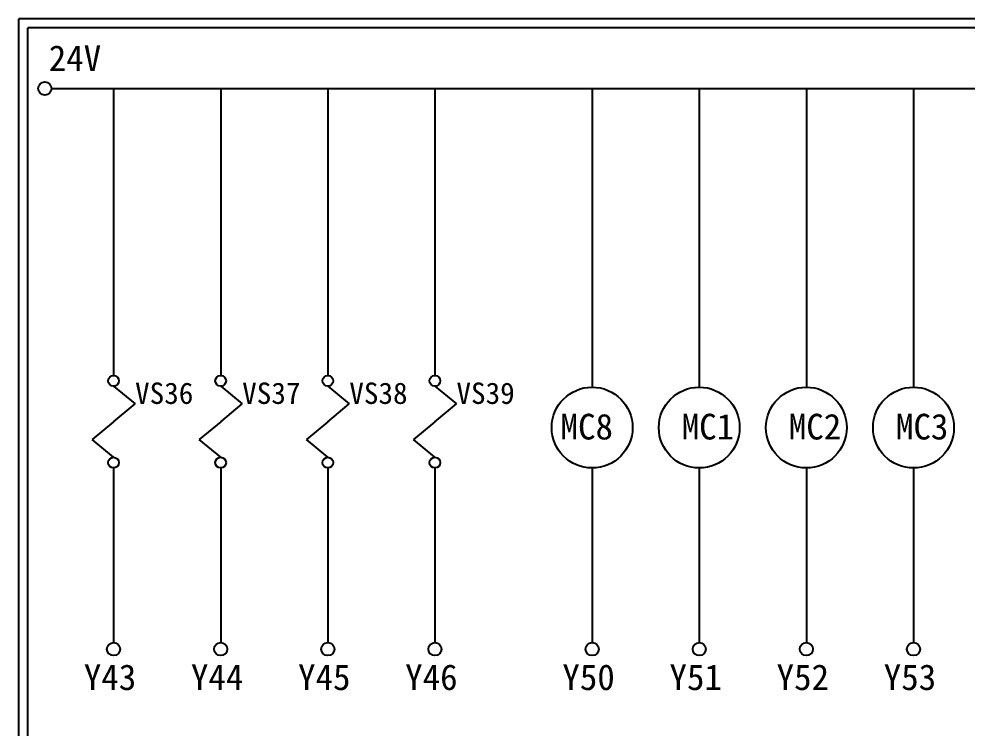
# Model space of a CAD drawing. Extents: x 926 to 1213, y 3 to 207.
# Drawn here: x 925.7 to 1058.5, y 107.6 to 207 of the extents above; entities that cross this region are included whole.
import ezdxf

# ---------------------------------------------------------------- set-up
doc = ezdxf.new("R2010")
doc.units = 0
doc.layers.add('圖框層', color=7, linetype='CONTINUOUS')
doc.layers.add('標尺寸層', color=3, linetype='CONTINUOUS')
doc.styles.add('STSL', font='KAIU.TTF')

msp = doc.modelspace()

# ---------------------------------------------------------------- linework, layer by layer
at = {"layer": '圖框層', "color": 7}
for p, q in [((1212.74, 206.97), (925.74, 206.97)), ((925.74, 3), (925.74, 206.97)), ((1211.49, 205.72), (926.99, 205.72)), ((926.99, 4.25), (926.99, 205.72))]:
    msp.add_line(p, q, dxfattribs=at)
at = {"layer": '標尺寸層', "color": 7}
for p, q in [((930.28, 197.22), (1207.88, 197.22)), ((938.99, 197.22), (938.99, 157.03)), ((953.99, 197.22), (953.99, 157.03)), ((968.99, 197.22), (968.99, 157.03)), ((983.99, 197.22), (983.99, 157.03)), ((1006, 197.22), (1006, 155.39)), ((1021, 197.22), (1021, 155.39)), ((1036, 197.22), (1036, 155.39)), ((1051, 197.22), (1051, 155.39)), ((938.99, 155.53), (942, 153.04)), ((953.99, 155.53), (957, 153.04)), ((968.99, 155.53), (972, 153.04)), ((983.99, 155.53), (987, 153.04)), ((938.99, 150.55), (942, 153.04)), ((953.99, 150.55), (957, 153.04)), ((968.99, 150.55), (972, 153.04)), ((983.99, 150.55), (987, 153.04)), ((938.99, 150.55), (935.99, 148.06)), ((953.99, 150.55), (950.99, 148.06)), ((968.99, 150.55), (965.99, 148.06)), ((983.99, 150.55), (980.99, 148.06)), ((938.99, 145.57), (935.99, 148.06)), ((953.99, 145.57), (950.99, 148.06)), ((968.99, 145.57), (965.99, 148.06)), ((983.99, 145.57), (980.99, 148.06)), ((938.99, 144.07), (938.99, 119.62)), ((953.99, 144.07), (953.99, 119.62)), ((968.99, 144.07), (968.99, 119.62)), ((983.99, 144.07), (983.99, 119.62)), ((1006, 144.07), (1006, 119.62)), ((1021, 144.07), (1021, 119.62)), ((1036, 144.07), (1036, 119.62)), ((1051, 144.07), (1051, 119.62))]:
    msp.add_line(p, q, dxfattribs=at)
for centre, radius in [((929.36, 197.22), 0.92), ((938.99, 156.28), 0.751), ((953.99, 156.28), 0.751), ((968.99, 156.28), 0.751), ((983.99, 156.28), 0.751), ((1006, 149.73), 5.66), ((1021, 149.73), 5.66), ((1036, 149.73), 5.66), ((1051, 149.73), 5.66), ((938.99, 144.82), 0.751), ((953.99, 144.82), 0.751), ((968.99, 144.82), 0.751), ((983.99, 144.82), 0.751), ((938.99, 118.7), 0.92), ((953.99, 118.7), 0.92), ((968.99, 118.7), 0.92), ((983.99, 118.7), 0.92), ((1006, 118.7), 0.92), ((1021, 118.7), 0.92), ((1036, 118.7), 0.92), ((1051, 118.7), 0.92)]:
    msp.add_circle(centre, radius, dxfattribs=at)

# ---------------------------------------------------------------- texts
at = {"layer": '圖框層', "color": 4, "style": 'STSL'}
for s, height, p in [('24V', 3.6, (929.91, 199.68)), ('VS36', 3, (942, 153.04)), ('VS37', 3, (957, 153.04)), ('VS38', 3, (972, 153.04)), ('VS39', 3, (987, 153.04)), ('MC8', 3.6, (1001.58, 148.06)), ('MC1', 3.6, (1018.54, 148.06)), ('MC2', 3.6, (1033.54, 148.06)), ('MC3', 3.6, (1048.54, 148.06)), ('Y43', 3.6, (934.82, 112.96)), ('Y44', 3.6, (949.82, 112.96)), ('Y45', 3.6, (964.82, 112.96)), ('Y46', 3.6, (979.82, 112.96)), ('Y50', 3.6, (1001.83, 112.96)), ('Y51', 3.6, (1016.83, 112.96)), ('Y52', 3.6, (1031.83, 112.96)), ('Y53', 3.6, (1046.83, 112.96))]:
    msp.add_text(s, height=height, dxfattribs=at).set_placement(p)

doc.saveas('drawing.dxf')
